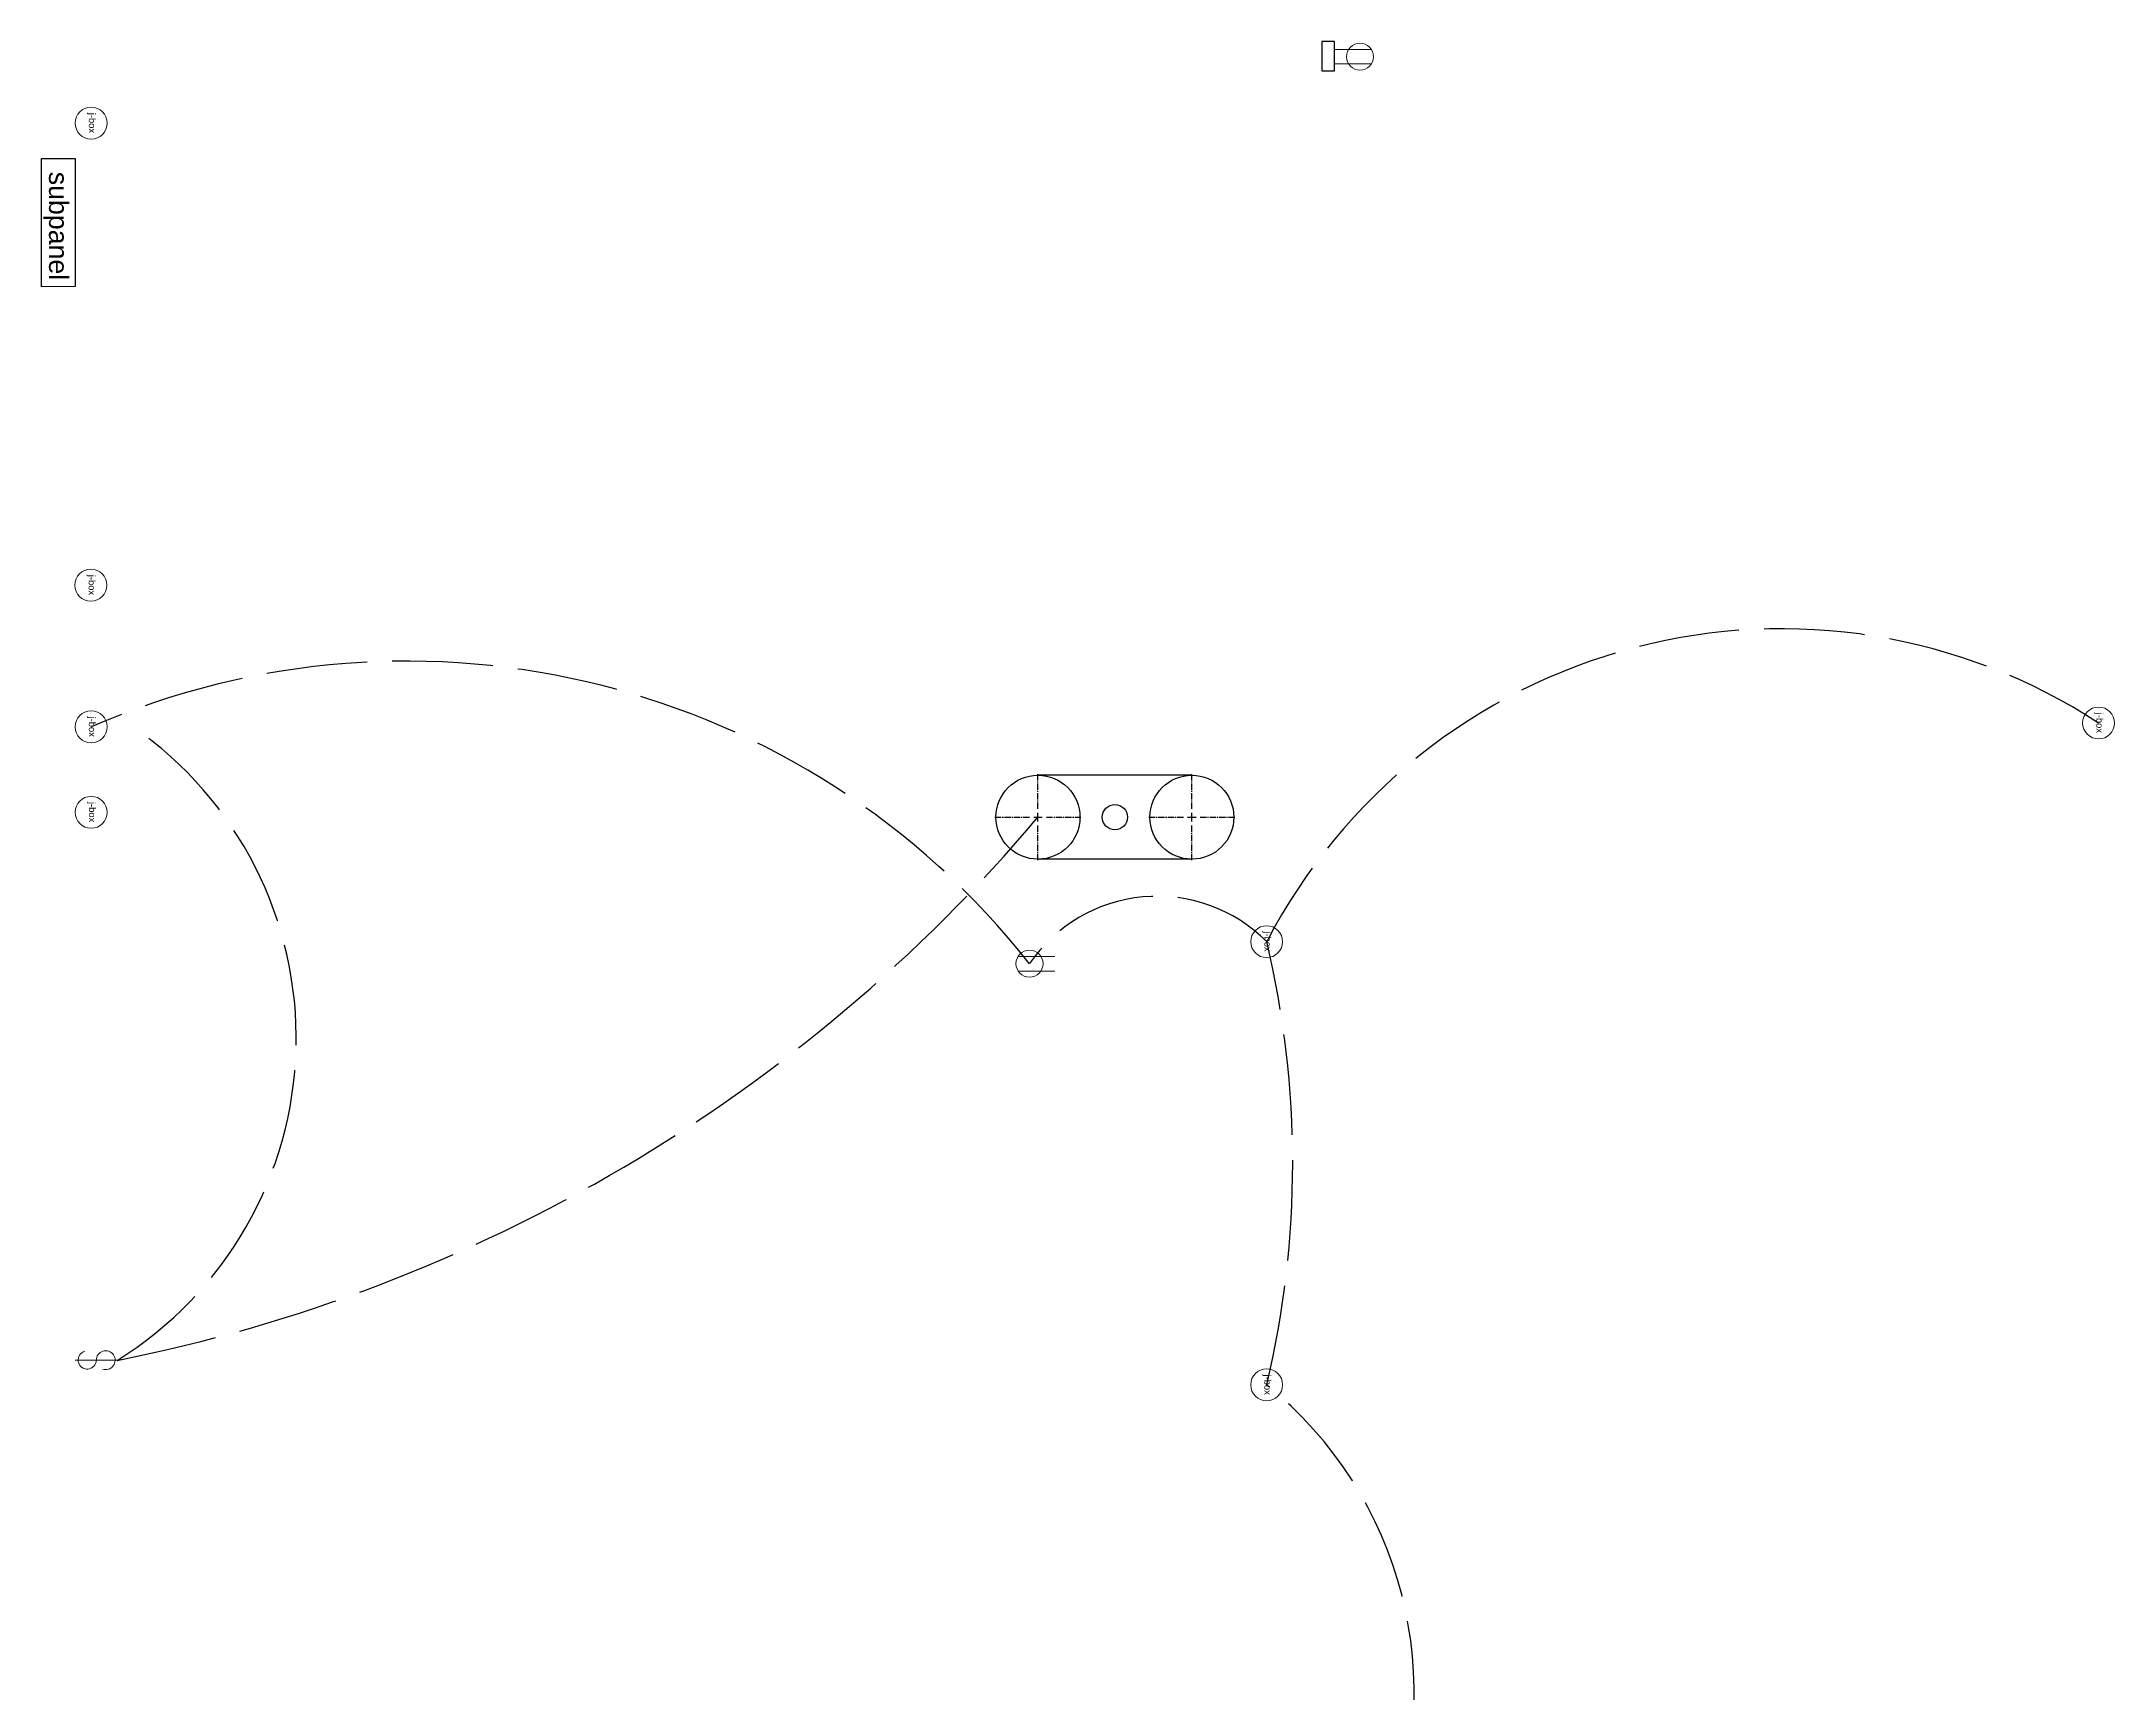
# Model space of a CAD drawing. Header units: inches. Extents: x 56 to 453, y -496 to -46.
# Drawn here: x 206.8 to 453.5, y -242.7 to -46.2 of the extents above; entities that cross this region are included whole.
import ezdxf

# ---------------------------------------------------------------- set-up
doc = ezdxf.new("R2010")
doc.units = ezdxf.units.IN
doc.header["$MEASUREMENT"] = 0
doc.linetypes.add('ACAD_ISO02W100', pattern=[15, 12, -3])
doc.linetypes.add('CENTER2', pattern=[1.125, 0.75, -0.125, 0.125, -0.125])
doc.layers.get('0').update_dxf_attribs({"color": 1, "lineweight": 9})
doc.layers.add('E101-Electrical-1st-floor', color=7, linetype='Continuous', lineweight=9)
doc.styles.add('Reg', font='Arial.ttf', dxfattribs={"height": 3})

# ---------------------------------------------------------------- blocks, each defined once
blk = doc.blocks.new('*U20')
at = {"color": 0, "linetype": 'CENTER2', "lineweight": 30, "transparency": 16777216}
for p, q in [((0, 1), (0, 5.12)), ((-5.12, 0), (-1, 0)), ((1, 0), (5.12, 0)), ((0, -5.12), (0, -1))]:
    blk.add_line(p, q, dxfattribs=at)
at = {"color": 0, "linetype": 'Continuous', "lineweight": 30, "transparency": 16777216}
for p, q in [((-0.5, 0), (0.5, 0)), ((0, -0.5), (0, 0.5))]:
    blk.add_line(p, q, dxfattribs=at)
blk = doc.blocks.new('*U21')
at = {"color": 0, "linetype": 'CENTER2', "lineweight": 30, "transparency": 16777216}
for p, q in [((0, 1), (0, 5.12)), ((-5.12, 0), (-1, 0)), ((1, 0), (5.12, 0)), ((0, -5.12), (0, -1))]:
    blk.add_line(p, q, dxfattribs=at)
at = {"color": 0, "linetype": 'Continuous', "lineweight": 30, "transparency": 16777216}
for p, q in [((-0.5, 0), (0.5, 0)), ((0, -0.5), (0, 0.5))]:
    blk.add_line(p, q, dxfattribs=at)
blk = doc.blocks.new('chamberlain-w-video')
at = {"lineweight": 30}
for p, q in [((9.15625, 5), (-9.15625, 5)), ((9.15625, -5), (-9.15625, -5))]:
    blk.add_line(p, q, dxfattribs=at)
for centre, radius in [((-9.15625, 0), 5), ((9.15625, 0), 5), ((0, 0), 1.5)]:
    blk.add_circle(centre, radius, dxfattribs=at)
at = {"linetype": 'CENTER2', "lineweight": 30}
for name, p in [('*U21', (-9.15625, 0)), ('*U20', (9.15625, 0))]:
    blk.add_blockref(name, p, dxfattribs=at)
blk = doc.blocks.new('j-box')
at = {"layer": 'E101-Electrical-1st-floor'}
blk.add_circle((0, 0), 1.9, dxfattribs=at)
at = {"layer": 'E101-Electrical-1st-floor', "style": 'Reg'}
blk.add_text('j-box', height=0.798, rotation=270, dxfattribs=at).set_placement((-0.27, 1.23))
blk = doc.blocks.new('duplex')
at = {"layer": 'E101-Electrical-1st-floor'}
for p, q in [((76.88, -194.09), (81.26, -194.09)), ((76.88, -195.83), (81.27, -195.83))]:
    blk.add_line(p, q, dxfattribs=at)
blk.add_circle((79.91, -194.97), 1.61, dxfattribs=at)
blk = doc.blocks.new('id-88-spst-switch')
at = {"layer": 'E101-Electrical-1st-floor'}
blk.add_line((5, 0), (0, 0), dxfattribs=at)
for points in [[(1.75, 1.06, 3.139408), (2.5, 0, 3.139408)], [(2.5, 0, -2.004555), (3.85, -1.06)]]:
    blk.add_lwpolyline(points, format="xyb", dxfattribs=at)

msp = doc.modelspace()

# ---------------------------------------------------------------- linework, layer by layer
at = {"layer": 'E101-Electrical-1st-floor'}
for p, q in [((360.62, -47.11), (365.01, -47.11)), ((360.62, -48.84), (365.02, -48.84))]:
    msp.add_line(p, q, dxfattribs=at)
at = {"layer": 'E101-Electrical-1st-floor', "lineweight": 30}
for points in [[(359.12, -46.17), (359.12, -49.67), (360.62, -49.67), (360.62, -46.17)], [(206.76, -60.12), (210.77, -60.09), (210.76, -75.33), (206.76, -75.37)]]:
    msp.add_lwpolyline(points, close=True, dxfattribs=at)
at = {"layer": 'E101-Electrical-1st-floor'}
msp.add_circle((363.66, -47.99), 1.61, dxfattribs=at)
at = {"layer": 'E101-Electrical-1st-floor', "linetype": 'ACAD_ISO02W100', "lineweight": 30}
for centre, radius, start, end in [((413.84, -185.1), 69.02, 56.8715, 152.5925), ((250.26, -214.14), 94.2, 38.1489, 113.5186), ((191.96, -164.85), 45.12, 301.8659, 55.2709), ((178.33, -14.56), 192.29, 281.2315, 319.8633), ((339.54, -166.33), 18.41, 44.9666, 145.6621), ((241.9, -179.7), 113.76, 346.5936, 13.4064), ((323, -242.76), 47.11, 337.6358, 51.1416)]:
    msp.add_arc(centre, radius, start, end, dxfattribs=at)

# ---------------------------------------------------------------- block references
at = {"layer": 'E101-Electrical-1st-floor'}
for p in [(212.67, -55.89), (212.64, -110.89), (451.56, -127.3), (212.67, -127.76), (212.68, -137.93), (352.56, -153.33), (352.56, -206.08)]:
    msp.add_blockref('j-box', p, dxfattribs=at)
at = {"layer": 'E101-Electrical-1st-floor', "lineweight": 30}
msp.add_blockref('chamberlain-w-video', (334.5, -138.51), dxfattribs=at)
at = {"layer": 'E101-Electrical-1st-floor'}
for name, p, rotation in [('duplex', (404.25, -350.92), 179.9999999999999), ('id-88-spst-switch', (215.78, -203.15), 180)]:
    msp.add_blockref(name, p, dxfattribs=dict(at, rotation=rotation))

# ---------------------------------------------------------------- texts
at = {"layer": 'E101-Electrical-1st-floor', "lineweight": 30, "style": 'Reg'}
msp.add_text('subpanel', height=2.278, rotation=270, dxfattribs=at).set_placement((207.66, -61.68))

doc.saveas('drawing.dxf')
